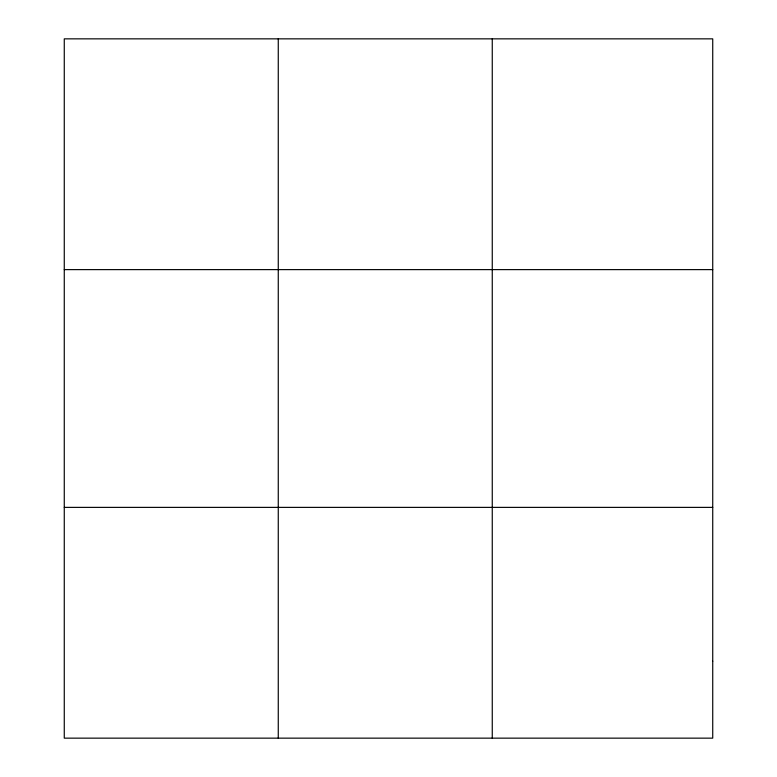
<?xml version="1.0" encoding="UTF-8"?>
<svg xmlns="http://www.w3.org/2000/svg" width="777" height="777" viewBox="0 0 777 777"><rect width="100%" height="100%" fill="white"/><g stroke="black" fill="none" stroke-linecap="round" stroke-linejoin="round"><path stroke-width="1.17" d="M278.263 738.15L278.263 38.85M492.259 738.15L492.259 38.85M64.268 269.619L712.732 269.619M64.268 507.381L712.732 507.381M712.732 661.227L712.732 738.15L64.268 738.15L64.268 38.85L712.732 38.85L712.732 661.227"/></g></svg>
